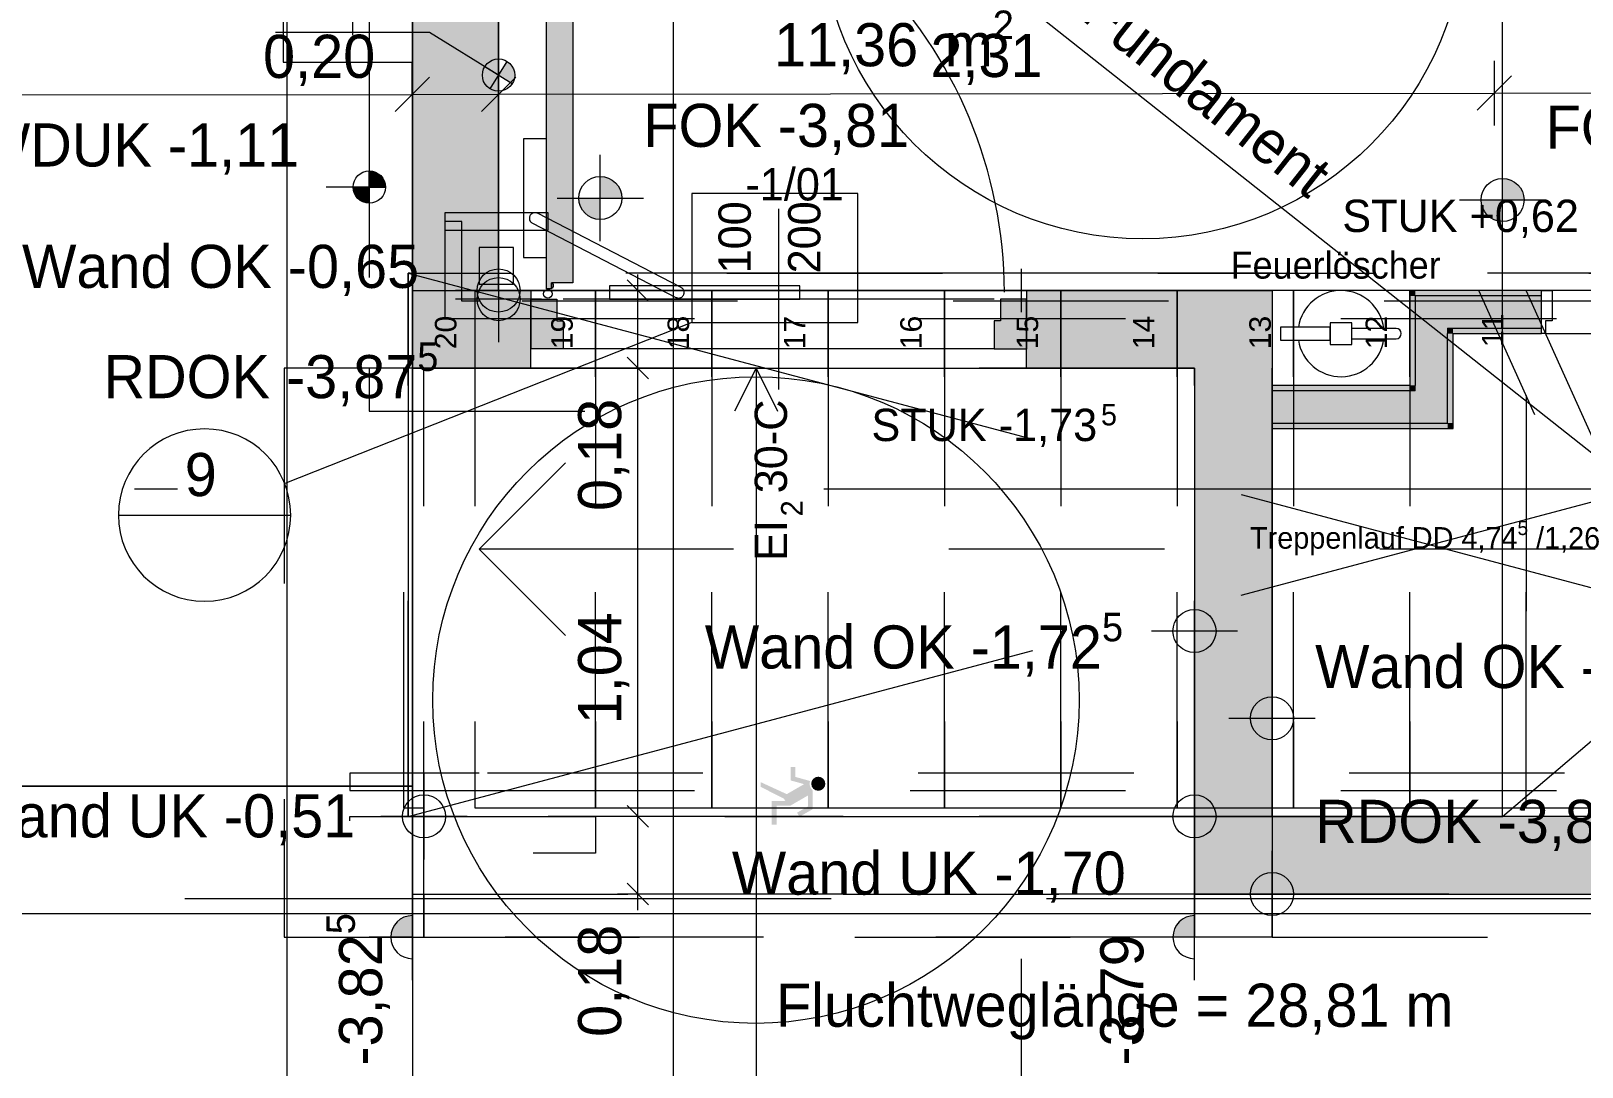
# Model space of a CAD drawing. Header units: metres. Extents: x -14 to 130, y -38 to 4.
# Drawn here: x 7.51 to 11.109, y -9.356 to -6.953 of the extents above; entities that cross this region are included whole.
import ezdxf

# ---------------------------------------------------------------- set-up
doc = ezdxf.new("R2010")
doc.units = ezdxf.units.M
doc.header["$MEASUREMENT"] = 0
for name, pattern in [('Punkt 1_1', [0.075, 0.025, -0.05]), ('Schnittlinie', [0.006, 0.003, -0.0015, 0, -0.0015]), ('Strichliert_1_-1', [2, 1, -1]), ('Strichlinie eng', [0.002, 0.0015, -0.0005]), ('Untersicht', [0.001, 0.0005, -0.0005])]:
    doc.linetypes.add(name, pattern=pattern)
for name, color, linetype in [('-1._KG PP_3_120 Wand Innen tragend', 7, 'Continuous'), ('-1._KG PP_3_130 Wand Innen', 7, 'Continuous'), ('-1._KG PP_3_210 Decke', 7, 'Continuous'), ('-1._KG PP_3_220 Bodenaufbau', 7, 'Continuous'), ('-1._KG PP_3_270 Deckendurchbruchsymbol', 7, 'Continuous'), ('-1._KG PP_3_520 Fixeinbauten', 7, 'Continuous'), ('-1._KG PP_3_810 Raum', 7, 'Continuous'), ('-1._KG PP_3_815 Raumbegrenzung', 7, 'Continuous'), ('-1._KG PP_3_851 Marker Schnitt', 7, 'Continuous'), ('-1._KG PP_3_860 Marker Änderung bis 26mmtt', 7, 'Continuous'), ('-1._KG PP_3_870 Dokumentation allgemein', 7, 'Continuous'), ('-1._KG PP_3_945 Einreichplan Beschriftung', 7, 'Continuous'), ('-1._KG PP_3_950 Polierplan Bemaßung', 7, 'Continuous'), ('-1._KG PP_3_Bauwerke_Hausnummer', 7, 'Continuous'), ('-1._KG PP_3_Bemaßen_Sperrmaß 2D', 7, 'Continuous'), ('-1._KG PP_3_Gelände_Beschriftung Gelände', 7, 'Continuous'), ('-1._KG PP_3_Kataster Grenzpunkte_Grenzpunkt (GP) Hausecke_Kennzeichen', 7, 'Continuous'), ('-1._KG PP_3_Kataster Grenzpunkte_Grenzpunkt (GP) Hausecke_Punktnummer', 7, 'Continuous'), ('-1._KG PP_3_Kataster Grundstücke_Grundstück', 7, 'Continuous')]:
    doc.layers.add(name, color=color, linetype=linetype)
doc.styles.add('ERSTELLTER_STIL_1', font='arial.ttf')
doc.styles.add('ERSTELLTER_STIL_5', font='')
doc.styles.get('ERSTELLTER_STIL_5').set_extended_font_data('Eurostile')
doc.linetypes.add('GAS', pattern='A,0,[1,415_260415_PP_VA_1_2 -1 KG1.Shx,S=0.186508,R=0,X=0,Y=0],-26.5,0', length=26.5)
doc.linetypes.add('Wolke', pattern='A,0,[3,415_260415_PP_VA_1_2 -1 KG1.Shx,S=0.00023923,R=0,X=-3.85971e-06,Y=0.000734738],-0.03,0', length=0.03)

msp = doc.modelspace()

# ---------------------------------------------------------------- hatches: boundary and pattern name
at = {"layer": '-1._KG PP_3_120 Wand Innen tragend', "linetype": 'Continuous', "lineweight": 13, "true_color": 0xff6400}
for points in [[(8.706, -6.503), (8.706, -7.551), (8.718, -7.551), (8.718, -7.537), (8.7675, -7.537), (8.7675, -6.517), (8.718, -6.517), (8.718, -6.503)], [(8.67, -7.585), (8.67, -7.68), (8.67, -7.69), (8.745, -7.69), (8.745, -7.625), (8.73, -7.625), (8.73, -7.575), (8.67, -7.575)], [(9.82, -7.585), (9.82, -7.575), (9.76, -7.575), (9.76, -7.625), (9.745, -7.625), (9.745, -7.69), (9.82, -7.69), (9.82, -7.68)]]:
    msp.add_hatch(color=30, dxfattribs=at).paths.add_polyline_path(points)
at = {"layer": '-1._KG PP_3_120 Wand Innen tragend', "linetype": 'Continuous', "lineweight": 13, "true_color": 0x3f7f02}
for points in [[(8.595, -7.515), (8.595, -6.925), (8.395, -6.925), (8.395, -7.515)], [(8.595, -7.555), (8.595, -7.515), (8.395, -7.515), (8.395, -7.555)], [(8.395, -7.555), (8.395, -7.735), (8.67, -7.735), (8.67, -7.69), (8.67, -7.575), (8.67, -7.555)], [(9.82, -7.575), (9.82, -7.69), (9.82, -7.735), (10.21, -7.735), (10.21, -7.555), (9.82, -7.555)], [(10.21, -7.735), (10.39, -7.735), (10.39, -7.555)], [(10.21, -7.735), (10.39, -7.555), (10.21, -7.555)], [(10.21, -7.735), (10.21, -8.775), (10.39, -8.775), (10.39, -7.735)], [(10.21, -8.955), (10.39, -8.775), (10.21, -8.775)], [(10.21, -8.955), (10.39, -8.955), (10.39, -8.775)], [(13.755, -8.775), (10.39, -8.775), (10.39, -8.955), (13.755, -8.955)]]:
    msp.add_hatch(color=76, dxfattribs=at).paths.add_polyline_path(points)
at = {"layer": '-1._KG PP_3_130 Wand Innen', "linetype": 'Continuous', "lineweight": 13, "true_color": 0xfb02fe}
for points in [[(10.71, -7.5675), (10.7225, -7.5675), (10.71, -7.555)], [(10.7225, -7.555), (10.71, -7.555), (10.7225, -7.5675)], [(10.7225, -7.555), (10.7225, -7.5675), (11.015, -7.5675), (11.015, -7.555)], [(10.71, -7.775), (10.7225, -7.775), (10.7225, -7.5675), (10.71, -7.5675)], [(10.81, -7.655), (10.7975, -7.6425), (10.7975, -7.655)], [(10.81, -7.6425), (10.7975, -7.6425), (10.81, -7.655)], [(10.81, -7.8625), (10.81, -7.655), (10.7975, -7.655), (10.7975, -7.8625)], [(11.015, -7.6425), (10.81, -7.6425), (10.81, -7.655), (11.015, -7.655)], [(10.71, -7.775), (10.39, -7.775), (10.39, -7.7875), (10.71, -7.7875)], [(10.7225, -7.775), (10.71, -7.775), (10.7225, -7.7875)], [(10.71, -7.775), (10.71, -7.7875), (10.7225, -7.7875)], [(10.7975, -7.8625), (10.39, -7.8625), (10.39, -7.875), (10.7975, -7.875)], [(10.81, -7.8625), (10.7975, -7.8625), (10.81, -7.875)], [(10.7975, -7.8625), (10.7975, -7.875), (10.81, -7.875)]]:
    msp.add_hatch(color=6, dxfattribs=at).paths.add_polyline_path(points)
at = {"layer": '-1._KG PP_3_130 Wand Innen', "linetype": 'Continuous', "lineweight": 13, "true_color": 0xffaa00}
for points in [[(10.7975, -7.6425), (10.7225, -7.5675), (10.7225, -7.6425)], [(10.7975, -7.5675), (10.7225, -7.5675), (10.7975, -7.6425)], [(10.7975, -7.6425), (11.015, -7.6425), (11.015, -7.5675), (10.7975, -7.5675)], [(10.7975, -7.7875), (10.7975, -7.6425), (10.7225, -7.6425), (10.7225, -7.7875)], [(10.7225, -7.7875), (10.39, -7.7875), (10.39, -7.8625), (10.7225, -7.8625)], [(10.7975, -7.7875), (10.7225, -7.7875), (10.7975, -7.8625)], [(10.7225, -7.7875), (10.7225, -7.8625), (10.7975, -7.8625)]]:
    msp.add_hatch(color=40, dxfattribs=at).paths.add_polyline_path(points)
at = {"layer": '-1._KG PP_3_Kataster Grenzpunkte_Grenzpunkt (GP) Hausecke_Kennzeichen', "linetype": 'Continuous', "lineweight": 13, "true_color": 0x3f7f02}
for points in [[(8.595, -7.0553), (8.5631, -7.0356), (8.558, -7.0493), (8.5585, -7.0639), (8.5646, -7.0772), (8.5753, -7.0872)], [(8.595, -7.0553), (8.6269, -7.075), (8.632, -7.0613), (8.6315, -7.0466), (8.6254, -7.0333), (8.6147, -7.0234)]]:
    msp.add_hatch(color=76, dxfattribs=at).paths.add_polyline_path(points)
at = {"layer": '-1._KG PP_3_Kataster Grenzpunkte_Grenzpunkt (GP) Hausecke_Kennzeichen', "linetype": 'Continuous', "lineweight": 13, "true_color": 0xff6400}
for points in [[(8.295, -7.3151), (8.3325, -7.3151), (8.3296, -7.3007), (8.3215, -7.2886), (8.3094, -7.2804), (8.295, -7.2776)], [(8.295, -7.3151), (8.2575, -7.3151), (8.2604, -7.3294), (8.2685, -7.3416), (8.2806, -7.3497), (8.295, -7.3526)]]:
    msp.add_hatch(color=30, dxfattribs=at).paths.add_polyline_path(points)
at = {"layer": '-1._KG PP_3_Kataster Grenzpunkte_Grenzpunkt (GP) Hausecke_Kennzeichen', "linetype": 'Continuous', "lineweight": 13, "true_color": 0xfb02fe}
for points in [[(8.831, -7.3405), (8.881, -7.3405), (8.8772, -7.3213), (8.8663, -7.3051), (8.8501, -7.2943), (8.831, -7.2905)], [(10.925, -7.3449), (10.975, -7.3449), (10.9712, -7.3258), (10.9604, -7.3096), (10.9441, -7.2987), (10.925, -7.2949)], [(8.831, -7.3405), (8.781, -7.3405), (8.7848, -7.3596), (8.7956, -7.3758), (8.8119, -7.3867), (8.831, -7.3905)], [(10.925, -7.3449), (10.875, -7.3449), (10.8788, -7.3641), (10.8896, -7.3803), (10.9059, -7.3911), (10.925, -7.3949)], [(8.395, -9.055), (8.395, -9.005), (8.3759, -9.0088), (8.3596, -9.0196), (8.3488, -9.0359), (8.345, -9.055)], [(10.21, -9.055), (10.21, -9.005), (10.1909, -9.0088), (10.1746, -9.0196), (10.1638, -9.0359), (10.16, -9.055)]]:
    msp.add_hatch(color=6, dxfattribs=at).paths.add_polyline_path(points)
at = {"layer": '-1._KG PP_3_Kataster Grenzpunkte_Grenzpunkt (GP) Hausecke_Punktnummer', "linetype": 'Continuous', "lineweight": 13, "true_color": 0x7e7f7f}
for points in [[(9.3131, -8.7264), (9.3131, -8.7518), (9.2878, -8.7663), (9.2933, -8.7758), (9.3237, -8.7583), (9.3237, -8.7143, -0.301997), (9.3179, -8.6928), (9.284, -8.6834), (9.284, -8.6601), (9.2731, -8.6601), (9.2731, -8.6915), (9.3041, -8.7001), (9.2639, -8.7233), (9.2034, -8.6955), (9.2034, -8.7064), (9.2574, -8.7339), (9.2606, -8.7395), (9.2287, -8.7395), (9.2287, -8.794), (9.2401, -8.794), (9.2401, -8.7504), (9.2715, -8.7504)], [(9.337, -8.6828, 1), (9.337, -8.7155, 1)]]:
    msp.add_hatch(color=8, dxfattribs=at).paths.add_polyline_path(points)

# ---------------------------------------------------------------- linework, layer by layer
at = {"layer": '-1._KG PP_3_120 Wand Innen tragend', "color": 8, "linetype": 'Punkt 1_1', "lineweight": 13, "ltscale": 1000}
for p, q in [((8.706, -7.2035), (8.653, -7.2035)), ((8.653, -7.2035), (8.653, -7.4785)), ((8.706, -7.4785), (8.706, -7.2035)), ((9.0187, -7.5479), (8.6855, -7.3759)), ((8.6735, -7.3991), (9.0068, -7.5711)), ((8.653, -7.4785), (8.706, -7.4785)), ((9.2945, -7.544), (8.8525, -7.544)), ((8.8525, -7.544), (8.8525, -7.575)), ((9.2945, -7.575), (9.2945, -7.544)), ((8.8525, -7.575), (9.2945, -7.575))]:
    msp.add_line(p, q, dxfattribs=at)
at = {"layer": '-1._KG PP_3_120 Wand Innen tragend', "color": 7, "linetype": 'Continuous', "lineweight": 13, "ltscale": 1000}
for p, q in [((9.245, -7.3659), (9.245, -7.785)), ((8.718, -7.537), (8.7205, -7.537)), ((8.718, -7.5495), (8.718, -7.537)), ((8.7205, -7.5495), (8.718, -7.5495)), ((8.7205, -7.537), (8.722, -7.541)), ((8.722, -7.5455), (8.7205, -7.5495)), ((8.722, -7.541), (8.722, -7.5455))]:
    msp.add_line(p, q, dxfattribs=at)
at = {"layer": '-1._KG PP_3_120 Wand Innen tragend', "color": 7, "linetype": 'Continuous', "lineweight": 18, "ltscale": 1000}
for p, q in [((8.67, -7.555), (8.67, -7.69)), ((8.67, -7.555), (8.67, -7.575)), ((9.82, -7.555), (9.82, -7.69)), ((9.82, -7.555), (9.82, -7.575)), ((8.67, -7.69), (8.67, -7.575)), ((9.82, -7.69), (9.82, -7.575)), ((8.67, -7.735), (8.67, -7.69)), ((9.82, -7.735), (9.82, -7.69))]:
    msp.add_line(p, q, dxfattribs=at)
at = {"layer": '-1._KG PP_3_120 Wand Innen tragend', "color": 7, "linetype": 'Strichliert_1_-1', "lineweight": 13, "ltscale": 1000}
for p, q in [((8.67, -7.555), (9.82, -7.555)), ((9.745, -7.575), (8.745, -7.575)), ((9.745, -7.69), (8.745, -7.69)), ((8.67, -7.735), (9.82, -7.735))]:
    msp.add_line(p, q, dxfattribs=at)
at = {"layer": '-1._KG PP_3_120 Wand Innen tragend', "color": 7, "linetype": 'Continuous', "lineweight": 13, "ltscale": 1000, "flags": 128}
for points in [[(8.706, -6.503), (8.718, -6.503), (8.718, -6.517), (8.7675, -6.517), (8.7675, -7.537), (8.718, -7.537), (8.718, -7.551), (8.706, -7.551)], [(8.67, -7.585), (8.67, -7.575), (8.73, -7.575), (8.73, -7.625), (8.745, -7.625), (8.745, -7.69), (8.67, -7.69), (8.67, -7.68)], [(9.82, -7.585), (9.82, -7.575), (9.76, -7.575), (9.76, -7.625), (9.745, -7.625), (9.745, -7.69), (9.82, -7.69), (9.82, -7.68)]]:
    msp.add_lwpolyline(points, close=True, dxfattribs=at)
at = {"layer": '-1._KG PP_3_120 Wand Innen tragend', "color": 7, "linetype": 'Continuous', "lineweight": 18, "ltscale": 1000, "flags": 128}
for points in [[(8.395, -6.925), (8.395, -7.515)], [(8.595, -7.515), (8.595, -6.925)], [(8.395, -7.515), (8.395, -7.555)], [(8.595, -7.555), (8.595, -7.515)], [(8.395, -7.555), (8.395, -7.735)], [(8.67, -7.555), (8.595, -7.555)], [(10.39, -7.555), (9.82, -7.555)], [(10.39, -7.555), (10.39, -7.735)], [(8.395, -7.735), (8.67, -7.735)], [(9.82, -7.735), (10.21, -7.735)], [(10.21, -7.735), (10.21, -8.775)], [(10.39, -8.775), (10.39, -7.735)], [(10.21, -8.955), (10.21, -8.775)], [(13.755, -8.775), (10.39, -8.775)], [(10.21, -8.955), (13.755, -8.955)]]:
    msp.add_lwpolyline(points, dxfattribs=at)
at = {"layer": '-1._KG PP_3_120 Wand Innen tragend', "color": 8, "linetype": 'Untersicht', "lineweight": 13, "ltscale": 1000, "flags": 128}
for points in [[(10.21, -8.775), (8.395, -8.775)], [(8.395, -8.955), (8.395, -8.775)], [(10.21, -8.955), (10.21, -8.775)], [(8.395, -8.955), (10.21, -8.955)]]:
    msp.add_lwpolyline(points, dxfattribs=at)
at = {"layer": '-1._KG PP_3_120 Wand Innen tragend', "color": 7, "linetype": 'Continuous', "lineweight": 13, "ltscale": 1000}
msp.add_circle((8.7095, -7.5625), 0.01, dxfattribs=at)
msp.add_arc((8.7095, -7.5625), 1.0595, 0.1893, 90.1893, dxfattribs=at)
at = {"layer": '-1._KG PP_3_120 Wand Innen tragend', "color": 8, "linetype": 'Punkt 1_1', "lineweight": 13, "ltscale": 1000}
for centre, start, end in [((8.6795, -7.3875), 62.6989, 242.6989), ((9.0127, -7.5595), 242.6989, 62.6989)]:
    msp.add_arc(centre, 0.013, start, end, dxfattribs=at)
at = {"layer": '-1._KG PP_3_120 Wand Innen tragend', "color": 7, "linetype": 'Continuous', "lineweight": 18, "ltscale": 1000}
for p in [(8.67, -7.69), (9.82, -7.69)]:
    msp.add_point(p, dxfattribs=at)
at = {"layer": '-1._KG PP_3_130 Wand Innen', "color": 7, "linetype": 'Continuous', "lineweight": 18, "ltscale": 1000}
for p, q in [((11.015, -7.5675), (11.015, -7.555)), ((11.015, -7.5675), (11.015, -7.555)), ((11.015, -7.5675), (11.015, -7.555)), ((10.7225, -7.5675), (10.7225, -7.6425)), ((10.7975, -7.5675), (10.7225, -7.5675)), ((10.7225, -7.5675), (10.7225, -7.6425)), ((11.015, -7.5675), (10.7975, -7.5675)), ((11.015, -7.6425), (11.015, -7.5675)), ((11.015, -7.6425), (11.015, -7.5675)), ((11.015, -7.6425), (11.015, -7.5675)), ((10.7225, -7.6425), (10.7225, -7.775)), ((10.7975, -7.6425), (10.7975, -7.655)), ((10.7975, -7.6425), (11.015, -7.6425)), ((10.7975, -7.6425), (10.7975, -7.655)), ((10.7975, -7.7875), (10.7975, -7.655)), ((11.015, -7.655), (11.015, -7.6425)), ((11.015, -7.655), (11.015, -7.6425)), ((11.015, -7.655), (11.015, -7.6425)), ((10.7225, -7.7875), (10.39, -7.7875)), ((10.7225, -7.7875), (10.7225, -7.775)), ((10.7225, -7.7875), (10.7225, -7.775)), ((10.7975, -7.8625), (10.7975, -7.7875)), ((10.7975, -7.8625), (10.7975, -7.7875)), ((10.39, -7.8625), (10.7225, -7.8625)), ((10.7225, -7.8625), (10.7975, -7.8625))]:
    msp.add_line(p, q, dxfattribs=at)
at = {"layer": '-1._KG PP_3_130 Wand Innen', "color": 7, "linetype": 'Continuous', "lineweight": 13, "ltscale": 1000}
for p, q in [((11.015, -7.555), (11.04, -7.555)), ((11.015, -7.655), (11.015, -7.555)), ((11.04, -7.555), (11.04, -7.625)), ((11.04, -7.625), (11.025, -7.625)), ((11.025, -7.625), (11.025, -7.655)), ((11.025, -7.655), (11.015, -7.655)), ((11.025, -7.655), (11.655, -7.655))]:
    msp.add_line(p, q, dxfattribs=at)
at = {"layer": '-1._KG PP_3_130 Wand Innen', "color": 7, "linetype": 'Continuous', "lineweight": 18, "ltscale": 1000, "flags": 128}
for points in [[(10.71, -7.555), (10.71, -7.5675)], [(11.015, -7.555), (10.71, -7.555)], [(10.71, -7.5675), (10.71, -7.775)], [(10.81, -7.655), (11.015, -7.655)], [(10.81, -7.8625), (10.81, -7.655)], [(10.71, -7.775), (10.39, -7.775)], [(10.39, -7.775), (10.39, -7.7875)], [(10.39, -7.7875), (10.39, -7.8625)], [(10.39, -7.8625), (10.39, -7.875)], [(10.39, -7.875), (10.81, -7.875)], [(10.81, -7.875), (10.81, -7.8625)]]:
    msp.add_lwpolyline(points, dxfattribs=at)
at = {"layer": '-1._KG PP_3_210 Decke', "color": 7, "linetype": 'Untersicht', "lineweight": 13, "ltscale": 1000, "true_color": 0xf4f4f4, "flags": 128}
msp.add_lwpolyline([(8.385, -8.775), (8.385, -7.515), (13.13, -7.515), (13.13, -8.775)], close=True, dxfattribs=at)
at = {"layer": '-1._KG PP_3_220 Bodenaufbau', "color": 7, "linetype": 'Continuous', "lineweight": 18, "ltscale": 1000, "flags": 128}
msp.add_lwpolyline([(10.39, -8.775), (10.925, -8.775), (10.925, -6.225), (10.905, -6.225), (10.905, -6.045), (8.875, -6.045), (8.875, -5.925), (8.595, -5.925), (8.595, -7.555), (10.39, -7.555)], close=True, dxfattribs=at)
at = {"layer": '-1._KG PP_3_220 Bodenaufbau', "color": 7, "linetype": 'Continuous', "lineweight": 13, "ltscale": 1000, "flags": 128}
for points in [[(8.395, -5.9873), (8.395, -7.735)], [(8.395, -7.735), (10.21, -7.735)], [(10.21, -7.735), (10.21, -8.955)], [(10.21, -8.955), (15.12, -8.955)]]:
    msp.add_lwpolyline(points, dxfattribs=at)
at = {"layer": '-1._KG PP_3_220 Bodenaufbau', "color": 7, "linetype": 'Continuous', "lineweight": 18, "ltscale": 1000, "flags": 128}
for points in [[(10.925, -8.775), (10.925, -6.225)], [(12.425, -8.775), (10.925, -8.775)]]:
    msp.add_lwpolyline(points, dxfattribs=at)
at = {"layer": '-1._KG PP_3_270 Deckendurchbruchsymbol', "color": 7, "linetype": 'Strichlinie eng', "lineweight": 13, "ltscale": 1000}
for p, q in [((8.385, -8.775), (13.13, -7.515)), ((8.385, -7.515), (13.13, -8.775))]:
    msp.add_line(p, q, dxfattribs=at)
at = {"layer": '-1._KG PP_3_270 Deckendurchbruchsymbol', "color": 7, "linetype": 'Strichlinie eng', "lineweight": 13, "ltscale": 1000, "flags": 128}
msp.add_lwpolyline([(13.13, -8.775), (13.13, -7.515), (8.385, -7.515), (8.385, -8.775)], close=True, dxfattribs=at)
at = {"layer": '-1._KG PP_3_520 Fixeinbauten', "color": 7, "linetype": 'Continuous', "lineweight": 13, "ltscale": 1000}
for p, q in [((10.575, -7.63), (10.525, -7.63)), ((10.525, -7.63), (10.525, -7.68)), ((10.575, -7.68), (10.575, -7.63)), ((10.525, -7.64), (10.41, -7.64)), ((10.41, -7.64), (10.41, -7.67)), ((10.525, -7.67), (10.525, -7.64)), ((10.678, -7.643), (10.575, -7.643)), ((10.41, -7.67), (10.525, -7.67)), ((10.525, -7.68), (10.575, -7.68)), ((10.575, -7.667), (10.678, -7.667))]:
    msp.add_line(p, q, dxfattribs=at)
for centre, radius, start, end in [((10.55, -7.655), 0.1, 6.8921, 171.3731), ((10.678, -7.655), 0.012, 270, 90), ((10.55, -7.655), 0.1, 188.6269, 353.1079)]:
    msp.add_arc(centre, radius, start, end, dxfattribs=at)
at = {"layer": '-1._KG PP_3_810 Raum', "color": 5, "linetype": 'Continuous', "lineweight": 0, "ltscale": 1000, "flags": 128}
msp.add_lwpolyline([(8.395, -8.705), (8.395, -3.705), (5.875, -3.705), (5.875, -8.705)], close=True, dxfattribs=at)
at = {"layer": '-1._KG PP_3_815 Raumbegrenzung', "color": 5, "linetype": 'Continuous', "lineweight": 0, "ltscale": 1000, "flags": 128}
msp.add_lwpolyline([(5.875, -8.705), (5.875, -3.705), (8.395, -3.705), (8.395, -8.705)], close=True, dxfattribs=at)
at = {"layer": '-1._KG PP_3_851 Marker Schnitt', "color": 7, "linetype": 'Schnittlinie', "lineweight": 13, "ltscale": 1000}
for p, q in [((9.8079, 3.0949), (9.8079, -11.7)), ((-2.85, -8.015), (14.6743, -8.015))]:
    msp.add_line(p, q, dxfattribs=at)
at = {"layer": '-1._KG PP_3_860 Marker Änderung bis 26mmtt', "color": 200, "linetype": 'Wolke', "lineweight": 13, "ltscale": 1000, "true_color": 0xd600ff}
for p, q in [((9.4286, -7.3302), (9.0438, -7.3302)), ((9.0438, -7.3302), (9.0438, -7.6291)), ((9.4286, -7.6291), (9.4286, -7.3302)), ((9.0438, -7.6291), (9.4286, -7.6291))]:
    msp.add_line(p, q, dxfattribs=at)
at = {"layer": '-1._KG PP_3_860 Marker Änderung bis 26mmtt', "color": 7, "linetype": 'Continuous', "lineweight": 13, "ltscale": 1000}
for p, q in [((9.0438, -7.6291), (8.0987, -8.0025)), ((7.7127, -8.076), (8.1127, -8.076))]:
    msp.add_line(p, q, dxfattribs=at)
for start, end in [(0, 180), (180, 0)]:
    msp.add_arc((7.9127, -8.076), 0.2, start, end, dxfattribs=at)
at = {"layer": '-1._KG PP_3_870 Dokumentation allgemein', "color": 140, "linetype": 'Strichlinie eng', "lineweight": 0, "ltscale": 1000, "true_color": 0x00b9ff, "flags": 128}
for points in [[(8.395, -8.705), (8.395, -14.705), (5.875, -14.705), (5.875, -8.705)], [(5.8669, -8.965), (11.8669, -8.965), (11.8669, -11.485), (5.8669, -11.485)]]:
    msp.add_lwpolyline(points, close=True, dxfattribs=at)
at = {"layer": '-1._KG PP_3_870 Dokumentation allgemein', "color": 190, "linetype": 'Continuous', "lineweight": 0, "ltscale": 1000, "true_color": 0x9900ff}
for centre in [(10.09, -6.685), (9.1923, -8.505)]:
    msp.add_circle(centre, 0.75, dxfattribs=at)
at = {"layer": '-1._KG PP_3_945 Einreichplan Beschriftung', "color": 7, "linetype": 'Continuous', "lineweight": 13, "ltscale": 1000, "flags": 128}
msp.add_lwpolyline([(10.925, -8.775), (12.425, -7.5), (10.925, -6.225)], dxfattribs=at)
at = {"layer": '-1._KG PP_3_Bauwerke_Hausnummer', "color": 7, "linetype": 'Untersicht', "lineweight": 18, "ltscale": 1000}
for p, q in [((8.55, -7.375), (8.47, -7.375)), ((8.47, -7.375), (8.47, -7.415)), ((8.63, -7.375), (8.55, -7.375)), ((8.71, -7.375), (8.63, -7.375)), ((8.71, -7.415), (8.71, -7.375)), ((8.51, -7.395), (8.47, -7.395)), ((8.47, -7.395), (8.47, -7.62)), ((8.51, -7.58), (8.51, -7.395)), ((8.47, -7.415), (8.55, -7.415)), ((8.55, -7.415), (8.63, -7.415)), ((8.63, -7.415), (8.71, -7.415)), ((8.55, -7.555), (8.54, -7.555)), ((8.54, -7.555), (8.54, -8.755)), ((8.82, -7.555), (8.55, -7.555)), ((9.09, -7.555), (8.82, -7.555)), ((8.82, -7.555), (8.82, -8.755)), ((8.82, -8.755), (8.82, -7.555)), ((9.36, -7.555), (9.09, -7.555)), ((9.09, -7.555), (9.09, -8.755)), ((9.09, -8.755), (9.09, -7.555)), ((9.63, -7.555), (9.36, -7.555)), ((9.36, -7.555), (9.36, -8.755)), ((9.36, -8.755), (9.36, -7.555)), ((9.9, -7.555), (9.63, -7.555)), ((9.63, -7.555), (9.63, -8.755)), ((9.63, -8.755), (9.63, -7.555)), ((10.17, -7.555), (9.9, -7.555)), ((9.9, -7.555), (9.9, -8.755)), ((9.9, -8.755), (9.9, -7.555)), ((10.44, -7.555), (10.17, -7.555)), ((10.17, -7.555), (10.17, -8.755)), ((10.17, -8.755), (10.17, -7.555)), ((10.71, -7.555), (10.44, -7.555)), ((10.44, -7.555), (10.44, -8.755)), ((10.44, -8.755), (10.44, -7.555)), ((10.8703, -7.555), (10.71, -7.555)), ((10.71, -7.555), (10.71, -8.755)), ((10.71, -8.755), (10.71, -7.555)), ((11.4103, -8.755), (10.8703, -7.555)), ((8.55, -7.58), (8.51, -7.58)), ((12.1499, -7.58), (8.55, -7.58)), ((8.47, -7.62), (8.55, -7.62)), ((8.55, -7.62), (12.173, -7.62)), ((10.98, -7.7987), (10.98, -8.755)), ((10.98, -8.755), (10.98, -7.7987)), ((8.25, -8.675), (8.25, -8.715)), ((8.55, -8.675), (8.25, -8.675)), ((12.0691, -8.675), (8.55, -8.675)), ((8.25, -8.715), (8.55, -8.715)), ((8.55, -8.715), (12.0922, -8.715)), ((8.54, -8.755), (8.55, -8.755)), ((8.55, -8.755), (8.82, -8.755)), ((8.82, -8.755), (9.09, -8.755)), ((9.09, -8.755), (9.36, -8.755)), ((9.36, -8.755), (9.63, -8.755)), ((9.63, -8.755), (9.9, -8.755)), ((9.9, -8.755), (10.17, -8.755)), ((10.17, -8.755), (10.44, -8.755)), ((10.44, -8.755), (10.71, -8.755)), ((10.71, -8.755), (10.98, -8.755)), ((10.98, -8.755), (11.25, -8.755))]:
    msp.add_line(p, q, dxfattribs=at)
at = {"layer": '-1._KG PP_3_Bauwerke_Hausnummer', "color": 7, "linetype": 'Continuous', "lineweight": 13, "ltscale": 1000}
msp.add_line((13.68, -7.555), (10.98, -7.555), dxfattribs=at)
at = {"layer": '-1._KG PP_3_Bauwerke_Hausnummer', "color": 7, "linetype": 'Continuous', "lineweight": 18, "ltscale": 1000}
for p in [(11.25, -7.555), (11.52, -8.755)]:
    msp.add_line(p, (10.98, -7.555), dxfattribs=at)
at = {"layer": '-1._KG PP_3_Bauwerke_Hausnummer', "color": 7, "linetype": 'Untersicht', "lineweight": 13, "ltscale": 1000}
for p, q in [((8.75, -7.955), (8.55, -8.155)), ((8.82, -8.155), (8.55, -8.155)), ((8.55, -8.155), (8.75, -8.355)), ((11.1403, -8.155), (8.82, -8.155))]:
    msp.add_line(p, q, dxfattribs=at)
at = {"layer": '-1._KG PP_3_Bauwerke_Hausnummer', "color": 255, "linetype": 'Untersicht', "lineweight": 0, "ltscale": 1000, "flags": 128}
for points in [[(8.55, -7.54), (8.63, -7.54), (8.63, -7.455), (8.55, -7.455)], [(8.55, -8.775), (8.82, -8.775), (8.82, -8.86), (8.25, -8.86), (8.25, -8.775)]]:
    msp.add_lwpolyline(points, close=True, dxfattribs=at)
at = {"layer": '-1._KG PP_3_Bemaßen_Sperrmaß 2D', "color": 5, "linetype": 'GAS', "lineweight": 0, "ltscale": 1000}
for p, q in [((9, 3), (9, -36)), ((-1.5, -9), (21, -9))]:
    msp.add_line(p, q, dxfattribs=at)
at = {"layer": '-1._KG PP_3_Gelände_Beschriftung Gelände', "color": 7, "linetype": 'Continuous', "lineweight": 13, "ltscale": 1000, "true_color": 0xf4f4f4, "flags": 128}
msp.add_lwpolyline([(10.39, -8.955), (12.425, -8.955), (12.425, -6.225), (10.905, -6.225), (10.905, -5.905), (8.925, -5.905), (8.925, -5.925), (8.595, -5.925), (8.595, -7.555), (10.39, -7.555)], close=True, dxfattribs=at)
at = {"layer": '-1._KG PP_3_Gelände_Beschriftung Gelände', "color": 7, "linetype": 'Continuous', "lineweight": 18, "ltscale": 1000, "flags": 128}
for points in [[(8.595, -5.925), (8.595, -7.555)], [(8.595, -7.555), (10.39, -7.555)], [(10.39, -7.555), (10.39, -8.955)], [(10.39, -8.955), (15.32, -8.955)]]:
    msp.add_lwpolyline(points, dxfattribs=at)
at = {"layer": '-1._KG PP_3_Kataster Grenzpunkte_Grenzpunkt (GP) Hausecke_Kennzeichen', "color": 76, "linetype": 'Continuous', "lineweight": 13, "ltscale": 1000, "true_color": 0x3f7f02}
for p, q in [((8.1042, -34.025), (8.1042, 0)), ((8.2565, -6.9625), (8.2565, -6.925)), ((8.4344, -6.9562), (8.0775, -6.9562)), ((8.595, -7.0553), (8.4344, -6.9562)), ((8.5631, -7.0356), (8.6269, -7.075)), ((8.5753, -7.0872), (8.6147, -7.0234)), ((8.595, -7.455), (8.595, -7.655)), ((8.9182, -7.555), (8.9182, -7.5175)), ((8.695, -7.555), (8.495, -7.555)), ((8.9651, -7.555), (8.8713, -7.555)), ((8.9432, -7.58), (8.8932, -7.53)), ((8.9182, -7.735), (8.9182, -7.555)), ((8.9651, -7.735), (8.8713, -7.735)), ((8.8932, -7.71), (8.9432, -7.76)), ((8.9182, -8.775), (8.9182, -7.735)), ((10.21, -8.245), (10.21, -8.445)), ((10.31, -8.345), (10.11, -8.345)), ((10.39, -8.6474), (10.39, -8.4474)), ((10.29, -8.5474), (10.49, -8.5474)), ((8.4219, -8.675), (8.4219, -8.875)), ((10.21, -8.675), (10.21, -8.875)), ((8.5219, -8.775), (8.3219, -8.775)), ((8.9651, -8.775), (8.8713, -8.775)), ((8.8932, -8.75), (8.9432, -8.8)), ((8.9182, -8.955), (8.9182, -8.775)), ((10.31, -8.775), (10.11, -8.775)), ((8.9651, -8.955), (8.8713, -8.955)), ((8.8932, -8.93), (8.9432, -8.98)), ((8.9182, -8.9925), (8.9182, -8.955))]:
    msp.add_line(p, q, dxfattribs=at)
at = {"layer": '-1._KG PP_3_Kataster Grenzpunkte_Grenzpunkt (GP) Hausecke_Kennzeichen', "color": 7, "linetype": 'Continuous', "lineweight": 13, "ltscale": 1000}
for p, q in [((8.595, -5.925), (12.425, -8.955)), ((8.595, -7.475), (8.595, -7.675)), ((8.695, -7.575), (8.495, -7.575)), ((10.39, -9.055), (10.39, -8.855)), ((10.29, -8.955), (10.49, -8.955))]:
    msp.add_line(p, q, dxfattribs=at)
at = {"layer": '-1._KG PP_3_Kataster Grenzpunkte_Grenzpunkt (GP) Hausecke_Kennzeichen', "color": 6, "linetype": 'Continuous', "lineweight": 13, "ltscale": 1000, "true_color": 0xfb02fe}
for p, q in [((8.3951, -7.1751), (8.3949, -7.0251)), ((8.5951, -7.1748), (8.5949, -7.0248)), ((10.9062, -7.1719), (10.906, -7.0219)), ((8.4349, -7.06), (8.355, -7.1401)), ((8.635, -7.0598), (8.5551, -7.1399)), ((10.946, -7.0569), (10.8661, -7.137)), ((5.6251, -7.1035), (8.395, -7.1001)), ((8.395, -7.1001), (8.595, -7.0998)), ((8.595, -7.0998), (10.9061, -7.0969)), ((10.9061, -7.0969), (13.6794, -7.0935)), ((8.831, -7.4405), (8.831, -7.2405)), ((10.925, -7.4449), (10.925, -7.2449)), ((8.731, -7.3405), (8.931, -7.3405)), ((10.825, -7.3449), (11.025, -7.3449)), ((8.395, -9.155), (8.395, -8.955)), ((10.21, -9.155), (10.21, -8.955)), ((8.395, -9.055), (8.295, -9.055)), ((10.21, -9.055), (10.11, -9.055))]:
    msp.add_line(p, q, dxfattribs=at)
at = {"layer": '-1._KG PP_3_Kataster Grenzpunkte_Grenzpunkt (GP) Hausecke_Kennzeichen', "color": 30, "linetype": 'Continuous', "lineweight": 13, "ltscale": 1000, "true_color": 0xff6400}
for p, q in [((8.295, -7.3526), (8.295, -7.2776)), ((8.245, -7.3151), (8.195, -7.3151)), ((8.295, -7.3151), (8.245, -7.3151)), ((8.2575, -7.3151), (8.3325, -7.3151))]:
    msp.add_line(p, q, dxfattribs=at)
at = {"layer": '-1._KG PP_3_Kataster Grenzpunkte_Grenzpunkt (GP) Hausecke_Kennzeichen', "color": 76, "linetype": 'Continuous', "lineweight": 13, "ltscale": 1000, "true_color": 0x3f7f02}
for centre, radius in [((8.595, -7.0553), 0.0375), ((8.595, -7.555), 0.05), ((10.21, -8.345), 0.05), ((10.39, -8.5474), 0.05), ((8.4219, -8.775), 0.05), ((10.21, -8.775), 0.05)]:
    msp.add_circle(centre, radius, dxfattribs=at)
at = {"layer": '-1._KG PP_3_Kataster Grenzpunkte_Grenzpunkt (GP) Hausecke_Kennzeichen', "color": 30, "linetype": 'Continuous', "lineweight": 13, "ltscale": 1000, "true_color": 0xff6400}
msp.add_circle((8.295, -7.3151), 0.0375, dxfattribs=at)
at = {"layer": '-1._KG PP_3_Kataster Grenzpunkte_Grenzpunkt (GP) Hausecke_Kennzeichen', "color": 6, "linetype": 'Continuous', "lineweight": 13, "ltscale": 1000, "true_color": 0xfb02fe}
for centre in [(8.831, -7.3405), (10.925, -7.3449)]:
    msp.add_circle(centre, 0.05, dxfattribs=at)
at = {"layer": '-1._KG PP_3_Kataster Grenzpunkte_Grenzpunkt (GP) Hausecke_Kennzeichen', "color": 7, "linetype": 'Continuous', "lineweight": 13, "ltscale": 1000}
for centre in [(8.595, -7.575), (10.39, -8.955)]:
    msp.add_circle(centre, 0.05, dxfattribs=at)
at = {"layer": '-1._KG PP_3_Kataster Grenzpunkte_Grenzpunkt (GP) Hausecke_Kennzeichen', "color": 6, "linetype": 'Continuous', "lineweight": 13, "ltscale": 1000, "true_color": 0xfb02fe}
for centre in [(8.395, -9.055), (10.21, -9.055)]:
    msp.add_arc(centre, 0.05, 90, 270, dxfattribs=at)
at = {"layer": '-1._KG PP_3_Kataster Grenzpunkte_Grenzpunkt (GP) Hausecke_Punktnummer', "color": 8, "linetype": 'Continuous', "lineweight": 13, "ltscale": 1000, "true_color": 0x7e7f7f}
for q in [(9.1426, -7.835), (9.1926, -24.7782), (9.2426, -7.835)]:
    msp.add_line((9.1926, -7.735), q, dxfattribs=at)
at = {"layer": '-1._KG PP_3_Kataster Grundstücke_Grundstück', "color": 30, "linetype": 'Untersicht', "lineweight": 13, "ltscale": 1000, "true_color": 0xff6400, "flags": 128}
for points in [[(8.295, -5.625), (8.295, -7.025)], [(8.295, -5.625), (8.295, -7.025)], [(8.295, -5.625), (8.295, -7.025)], [(8.295, -5.625), (8.295, -7.025)], [(8.295, -5.625), (8.295, -7.025)], [(8.095, -5.69), (8.095, -7.025)], [(8.395, -7.025), (8.395, -5.725)], [(8.095, -7.025), (8.295, -7.025)], [(8.295, -7.835), (8.98, -7.835), (8.98, -7.735), (8.395, -7.735), (8.395, -7.025)], [(8.295, -7.835), (8.98, -7.835), (8.98, -7.735), (8.395, -7.735), (8.395, -7.025)], [(8.295, -7.835), (8.98, -7.835), (8.98, -7.735), (8.395, -7.735), (8.395, -7.025)], [(8.295, -7.835), (8.98, -7.835), (8.98, -7.735), (8.395, -7.735), (8.395, -7.025)], [(8.295, -7.835), (8.98, -7.835), (8.98, -7.735), (8.395, -7.735), (8.395, -7.025)], [(8.295, -7.025), (8.295, -7.735)], [(8.295, -7.025), (8.295, -7.735)], [(8.295, -7.025), (8.295, -7.735)], [(8.295, -7.025), (8.295, -7.735)], [(8.295, -7.025), (8.295, -7.735)], [(8.295, -7.025), (8.395, -7.025)], [(10.11, -9.055), (8.395, -9.055), (8.395, -7.735), (8.295, -7.735)], [(8.295, -7.735), (8.295, -7.835)], [(8.295, -7.735), (8.295, -7.835)], [(8.295, -7.735), (8.295, -7.835)], [(8.295, -7.735), (8.295, -7.835)], [(8.295, -7.735), (8.295, -7.835)], [(10.39, -8.955), (10.39, -9.055)], [(12.7, -9.055), (12.7, -8.955), (10.39, -8.955)], [(10.39, -9.055), (10.11, -9.055)], [(10.39, -9.055), (12.7, -9.055)]]:
    msp.add_lwpolyline(points, dxfattribs=at)
at = {"layer": '-1._KG PP_3_Kataster Grundstücke_Grundstück', "color": 8, "linetype": 'Untersicht', "lineweight": 13, "ltscale": 1000, "flags": 128}
for points in [[(8.395, -7.555), (10.39, -7.555)], [(8.395, -7.735), (8.395, -7.555)], [(10.39, -7.555), (10.39, -8.775)], [(8.4219, -7.735), (8.375, -7.735), (8.0974, -7.735)], [(8.0974, -7.735), (8.0974, -9.055)], [(8.375, -8.755), (8.375, -7.735)], [(10.21, -7.735), (8.395, -7.735)], [(8.4219, -7.735), (10.21, -7.735)], [(8.4219, -9.055), (8.4219, -8.755), (8.4219, -7.735)], [(10.21, -7.735), (10.21, -9.055)], [(10.21, -8.775), (10.21, -7.735)], [(8.375, -8.755), (8.4219, -8.755)], [(10.39, -8.775), (10.21, -8.775)], [(10.39, -8.955), (8.4219, -8.955)], [(8.4219, -8.955), (8.4219, -9.055)], [(10.39, -9.055), (10.39, -8.955)], [(8.0974, -9.055), (8.4219, -9.055)], [(8.4219, -9.055), (10.39, -9.055)], [(10.21, -9.055), (8.4219, -9.055)]]:
    msp.add_lwpolyline(points, dxfattribs=at)

# ---------------------------------------------------------------- texts
at = {"layer": '-1._KG PP_3_120 Wand Innen tragend', "color": 7, "linetype": 'Continuous', "lineweight": 13, "attachment_point": 9, "style": 'ERSTELLTER_STIL_5'}
for s, insert, char_height in [('\\A1;{\\pqr;\\pt0;\\fEurostile|b0|i0|c0|p0;\\W1.000000;-1/01}', (9.3965, -7.3472), 0.075), ('\\A1;{\\pqr;\\pt0;\\fEurostile|b0|i0|c0|p0;\\W1.000000;STUK -1,73}', (9.9843, -7.9182), 0.075), ('\\A1;{\\pqr;\\pt0;\\fEurostile|b0|i0|c0|p0;\\W1.000000;5}', (10.0303, -7.8686), 0.05)]:
    msp.add_mtext(s, dxfattribs=dict(at, insert=insert, char_height=char_height))
at = {"layer": '-1._KG PP_3_120 Wand Innen tragend', "color": 7, "linetype": 'Continuous', "lineweight": 13, "attachment_point": 9, "rotation": 90, "style": 'ERSTELLTER_STIL_5'}
for s, insert, char_height in [('\\A1;{\\pqr;\\pt0;\\fEurostile|b0|i0|c0|p0;\\W1.000000;100}', (9.1814, -7.348), 0.075), ('\\A1;{\\pqr;\\pt0;\\fEurostile|b0|i0|c0|p0;\\W1.000000;200}', (9.343, -7.348), 0.075), ('\\A1;{\\pqr;\\pt0;\\fEurostile|b0|i0|c0|p0;\\W1.000000;30-C}', (9.2655, -7.808), 0.075), ('\\A1;{\\pqr;\\pt0;\\fEurostile|b0|i0|c0|p0;\\W1.000000;2}', (9.3006, -8.0417), 0.05), ('\\A1;{\\pqr;\\pt0;\\fEurostile|b0|i0|c0|p0;\\W1.000000;EI}', (9.2647, -8.0877), 0.075)]:
    msp.add_mtext(s, dxfattribs=dict(at, insert=insert, char_height=char_height))
at = {"layer": '-1._KG PP_3_130 Wand Innen', "color": 7, "linetype": 'Continuous', "lineweight": 13, "insert": (11.1022, -7.4332), "char_height": 0.075, "attachment_point": 9, "style": 'ERSTELLTER_STIL_5'}
msp.add_mtext('\\A1;{\\pqr;\\pt0;\\fEurostile|b0|i0|c0|p0;\\W1.000000;STUK +0,62}', dxfattribs=at)
at = {"layer": '-1._KG PP_3_270 Deckendurchbruchsymbol', "color": 1, "linetype": 'Continuous', "lineweight": 0, "insert": (10.7575, -8.169), "char_height": 0.05, "attachment_point": 8, "style": 'ERSTELLTER_STIL_5'}
msp.add_mtext('\\A1;{\\pqc;\\pt0;\\fEurostile|b0|i0|c0|p0;\\W1.000000;Treppenlauf DD 4,74\\fEurostile|b0|i0|c0|p0;\\W1.000000;\\A1{\\H.66x;\\S5^  ;}\\fEurostile|b0|i0|c0|p0;\\W1.000000; /1,26\\fEurostile|b0|i0|c0|p0;\\W1.000000;\\A1{\\H.66x;\\S^  ;}\\fEurostile|b0|i0|c0|p0;\\W1.000000;\\fEurostile|b0|i0|c0|p0;\\W1.000000;\\A1{\\H.66x;\\S^  ;}}', dxfattribs=at)
at = {"layer": '-1._KG PP_3_810 Raum', "color": 7, "linetype": 'Continuous', "lineweight": 13, "insert": (9.2342, -6.9056), "char_height": 0.1, "attachment_point": 1, "style": 'ERSTELLTER_STIL_5'}
msp.add_mtext('\\A1;{\\pql;\\pt0,0.05;\\fEurostile|b0|i0|c0|p0;\\W1.000000;11,36\\fEurostile|b0|i0|c0|p0;\\W1.000000;\\A1{\\H.66x;\\S^  ;}\\fEurostile|b0|i0|c0|p0;\\W1.000000; m\\fEurostile|b0|i0|c0|p0;\\W1.000000;\\A1{\\H.66x;\\S2^  ;}}', dxfattribs=at)
at = {"layer": '-1._KG PP_3_860 Marker Änderung bis 26mmtt', "color": 7, "linetype": 'Continuous', "lineweight": 13, "insert": (7.8667, -8.0333), "char_height": 0.1, "attachment_point": 7, "style": 'ERSTELLTER_STIL_5'}
msp.add_mtext('\\A1;{\\pql;\\fEurostile|b0|i0|c0|p0;\\W1.000000;9}', dxfattribs=at)
at = {"layer": '-1._KG PP_3_950 Polierplan Bemaßung', "color": 6, "linetype": 'Continuous', "lineweight": 13, "true_color": 0xfb02fe, "char_height": 0.1, "attachment_point": 7, "style": 'ERSTELLTER_STIL_5'}
for s, insert, width, rotation in [('\\A1;{\\pql;\\fEurostile|b0|i0|c0|p0;\\W1.000000;0,20}', (8.0486, -7.0805), 0.306373, 0.0714), ('\\A1;{\\pql;\\fEurostile|b0|i0|c0|p0;\\W1.000000;2,31}', (9.5973, -7.0786), 0.306373, 0.0714), ('\\A1;{\\pql;\\fEurostile|b0|i0|c0|p0;\\W1.000000;FBOK -3,79}', (10.11, -9.7544), 0.730591, 90)]:
    msp.add_mtext(s, dxfattribs=dict(at, insert=insert, width=width, rotation=rotation))
at = {"layer": '-1._KG PP_3_950 Polierplan Bemaßung', "color": 6, "linetype": 'Continuous', "lineweight": 13, "true_color": 0xfb02fe, "char_height": 0.1, "width": 0.639332, "attachment_point": 7, "style": 'ERSTELLTER_STIL_5'}
for insert in [(8.931, -7.2405), (11.025, -7.2449)]:
    msp.add_mtext('\\A1;{\\pql;\\fEurostile|b0|i0|c0|p0;\\W1.000000;FOK -3,81}', dxfattribs=dict(at, insert=insert))
at = {"layer": '-1._KG PP_3_950 Polierplan Bemaßung', "color": 76, "linetype": 'Continuous', "lineweight": 13, "true_color": 0x3f7f02, "char_height": 0.1, "attachment_point": 7, "style": 'ERSTELLTER_STIL_5'}
for s, insert, width in [('\\A1;{\\pql;\\fEurostile|b0|i0|c0|p0;\\W1.000000;Wand OK -0,65}', (7.4891, -7.5676), 0.975586), ('\\A1;{\\pql;\\fEurostile|b0|i0|c0|p0;\\W1.000000;Wand UK -0,51}', (7.3483, -8.8422), 0.973609), ('\\A1;{\\pql;\\fEurostile|b0|i0|c0|p0;\\W1.000000;Wand UK -1,70}', (9.1364, -8.975), 0.973609)]:
    msp.add_mtext(s, dxfattribs=dict(at, insert=insert, width=width))
at = {"layer": '-1._KG PP_3_950 Polierplan Bemaßung', "color": 76, "linetype": 'Continuous', "lineweight": 13, "true_color": 0x3f7f02, "char_height": 0.1, "width": 0.306373, "attachment_point": 7, "rotation": 90, "style": 'ERSTELLTER_STIL_5'}
for s, insert in [('\\A1;{\\pql;\\fEurostile|b0|i0|c0|p0;\\W1.000000;0,18}', (8.8982, -8.0664)), ('\\A1;{\\pql;\\fEurostile|b0|i0|c0|p0;\\W1.000000;1,04}', (8.8982, -8.5614)), ('\\A1;{\\pql;\\fEurostile|b0|i0|c0|p0;\\W1.000000;0,18}', (8.8982, -9.2864))]:
    msp.add_mtext(s, dxfattribs=dict(at, insert=insert))
at = {"layer": '-1._KG PP_3_950 Polierplan Bemaßung', "color": 7, "linetype": 'Continuous', "lineweight": 13, "insert": (10.49, -8.855), "char_height": 0.1, "width": 0.756226, "attachment_point": 7, "style": 'ERSTELLTER_STIL_5'}
msp.add_mtext('\\A1;{\\pql;\\fEurostile|b0|i0|c0|p0;\\W1.000000;RDOK -3,84}', dxfattribs=at)
at = {"layer": '-1._KG PP_3_Bauwerke_Hausnummer', "color": 7, "linetype": 'Continuous', "lineweight": 13, "char_height": 0.05, "attachment_point": 4, "rotation": 90, "style": 'ERSTELLTER_STIL_1'}
for s, insert in [('\\A1;{\\pql;\\fArial|b0|i0|c0|p0;\\W1.000000;20}', (8.4726, -7.6913)), ('\\A1;{\\pql;\\fArial|b0|i0|c0|p0;\\W1.000000;19}', (8.7426, -7.6913)), ('\\A1;{\\pql;\\fArial|b0|i0|c0|p0;\\W1.000000;18}', (9.0126, -7.6913)), ('\\A1;{\\pql;\\fArial|b0|i0|c0|p0;\\W1.000000;17}', (9.2821, -7.6913)), ('\\A1;{\\pql;\\fArial|b0|i0|c0|p0;\\W1.000000;16}', (9.5526, -7.6913)), ('\\A1;{\\pql;\\fArial|b0|i0|c0|p0;\\W1.000000;15}', (9.8226, -7.6913)), ('\\A1;{\\pql;\\fArial|b0|i0|c0|p0;\\W1.000000;14}', (10.0921, -7.6913)), ('\\A1;{\\pql;\\fArial|b0|i0|c0|p0;\\W1.000000;13}', (10.3626, -7.6913)), ('\\A1;{\\pql;\\fArial|b0|i0|c0|p0;\\W1.000000;12}', (10.6321, -7.6913)), ('\\A1;{\\pql;\\fArial|b0|i0|c0|p0;\\W1.000000;11}', (10.9021, -7.6862))]:
    msp.add_mtext(s, dxfattribs=dict(at, insert=insert))
at = {"layer": '-1._KG PP_3_Kataster Grenzpunkte_Grenzpunkt (GP) Hausecke_Kennzeichen', "color": 7, "linetype": 'Continuous', "lineweight": 13, "insert": (9.9049, -6.9732), "char_height": 0.1, "attachment_point": 4, "rotation": 321.6517, "style": 'ERSTELLTER_STIL_5'}
msp.add_mtext('\\A1;{\\pql;\\fEurostile|b0|i0|c0|p0;\\W1.000000;\\fEurostile|b0|i0|c0|p0;\\W1.000000;\\fEurostile|b0|i0|c0|p0;\\W1.000000;Fundament\\fEurostile|b0|i0|c0|p0;\\W1.000000;\\A1{\\H.66x;\\S^  ;}\\fEurostile|b0|i0|c0|p0;\\W1.000000;\\fEurostile|b0|i0|c0|p0;\\W1.000000;\\P\\pql;\\fEurostile|b0|i0|c0|p0;\\W1.000000;\\fEurostile|b0|i0|c0|p0;\\W1.000000;\\fEurostile|b0|i0|c0|p0;\\W1.000000;\\fEurostile|b0|i0|c0|p0;\\W1.000000;\\A1{\\H.66x;\\S^  ;}\\fEurostile|b0|i0|c0|p0;\\W1.000000;\\fEurostile|b0|i0|c0|p0;\\W1.000000;}', dxfattribs=at)
at = {"layer": '-1._KG PP_3_Kataster Grenzpunkte_Grenzpunkt (GP) Hausecke_Kennzeichen', "color": 30, "linetype": 'Continuous', "lineweight": 13, "true_color": 0xff6400, "insert": (7.3819, -7.286), "char_height": 0.1, "attachment_point": 7, "style": 'ERSTELLTER_STIL_5'}
msp.add_mtext('\\A1;{\\pql;\\fEurostile|b0|i0|c0|p0;\\W1.000000;WD\\fEurostile|b0|i0|c0|p0;\\W1.000000;UK \\fEurostile|b0|i0|c0|p0;\\W1.000000;-1,11}', dxfattribs=at)
at = {"layer": '-1._KG PP_3_Kataster Grenzpunkte_Grenzpunkt (GP) Hausecke_Kennzeichen', "color": 7, "linetype": 'Continuous', "lineweight": 13, "attachment_point": 7, "style": 'ERSTELLTER_STIL_5'}
for s, insert, char_height in [('\\A1;{\\pql;\\fEurostile|b0|i0|c0|p0;\\W1.000000;Feuerlöscher}', (10.2938, -7.5283), 0.0625), ('\\A1;{\\pql;\\fEurostile|b0|i0|c0|p0;\\W1.000000;RDOK -3,87\\fEurostile|b0|i0|c0|p0;\\W1.000000;\\A1{\\H.66x;\\S5^  ;}}', (7.6781, -7.834), 0.1)]:
    msp.add_mtext(s, dxfattribs=dict(at, insert=insert, char_height=char_height))
at = {"layer": '-1._KG PP_3_Kataster Grenzpunkte_Grenzpunkt (GP) Hausecke_Kennzeichen', "color": 76, "linetype": 'Continuous', "lineweight": 13, "true_color": 0x3f7f02, "char_height": 0.1, "attachment_point": 7, "style": 'ERSTELLTER_STIL_5'}
for s, insert in [('\\A1;{\\pql;\\fEurostile|b0|i0|c0|p0;\\W1.000000;Wand OK -1,72\\fEurostile|b0|i0|c0|p0;\\W1.000000;\\A1{\\H.66x;\\S5^  ;}}', (9.0737, -8.4611)), ('\\A1;{\\pql;\\fEurostile|b0|i0|c0|p0;\\W1.000000;Wand OK -1,84\\fEurostile|b0|i0|c0|p0;\\W1.000000;\\A1{\\H.66x;\\S5^  ;}}', (10.49, -8.5064))]:
    msp.add_mtext(s, dxfattribs=dict(at, insert=insert))
at = {"layer": '-1._KG PP_3_Kataster Grenzpunkte_Grenzpunkt (GP) Hausecke_Kennzeichen', "color": 6, "linetype": 'Continuous', "lineweight": 13, "true_color": 0xfb02fe, "insert": (8.354, -9.7544), "char_height": 0.1, "attachment_point": 7, "rotation": 90, "style": 'ERSTELLTER_STIL_5'}
msp.add_mtext('\\A1;{\\pql;\\fEurostile|b0|i0|c0|p0;\\W1.000000;FBOK -3,82\\fEurostile|b0|i0|c0|p0;\\W1.000000;\\A1{\\H.66x;\\S5^  ;}}', dxfattribs=at)
at = {"layer": '-1._KG PP_3_Kataster Grenzpunkte_Grenzpunkt (GP) Hausecke_Punktnummer', "color": 8, "linetype": 'Continuous', "lineweight": 13, "true_color": 0x7e7f7f, "insert": (9.2389, -9.2931), "char_height": 0.1, "attachment_point": 7, "style": 'ERSTELLTER_STIL_5'}
msp.add_mtext('\\A1;{\\pql;\\fEurostile|b0|i0|c0|p0;\\W1.000000;Fluchtweglänge = 28,81 m}', dxfattribs=at)

doc.saveas('drawing.dxf')
